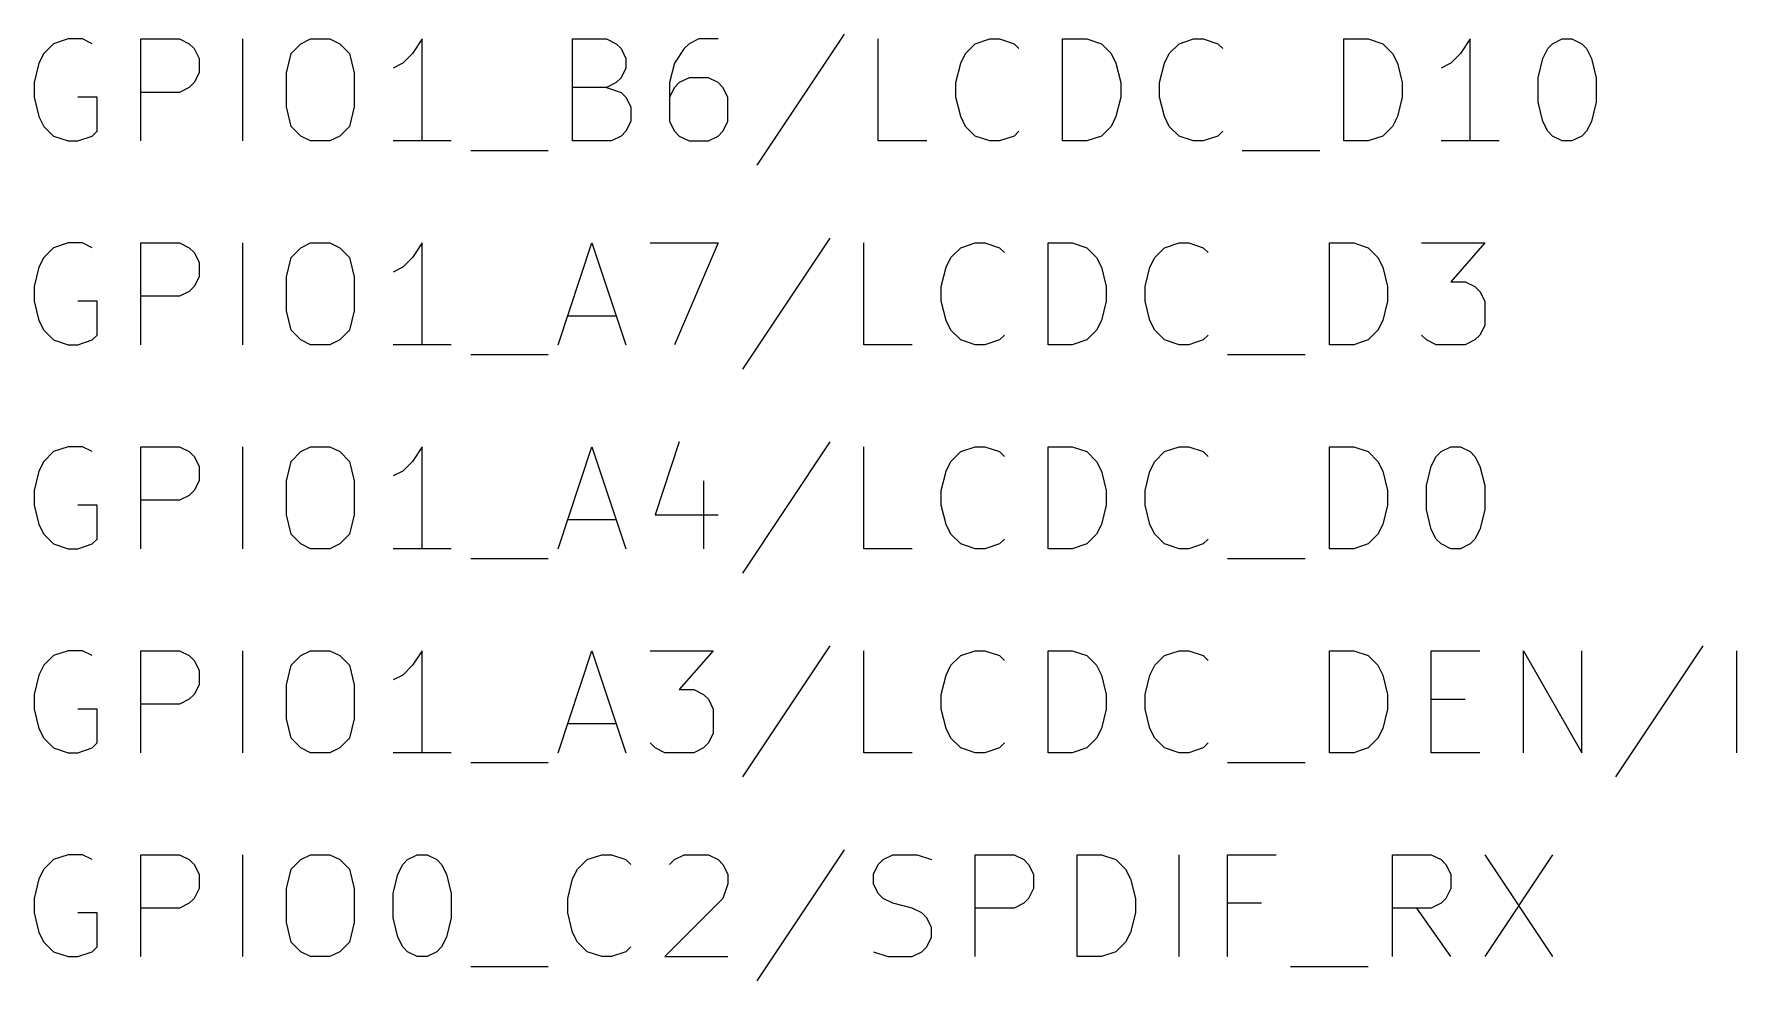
# Model space of a CAD drawing. Header units: millimetres. Extents: x 3 to 237, y -203 to -4.
# Drawn here: x 46.47 to 67.7, y -89.79 to -78 of the extents above; entities that cross this region are included whole.
import ezdxf

# ---------------------------------------------------------------- set-up
doc = ezdxf.new("R2010")
doc.units = ezdxf.units.MM
doc.layers.add('GREENSIXTYFIVE', color=129, linetype='CONTINUOUS')

msp = doc.modelspace()

# ---------------------------------------------------------------- linework, layer by layer
at = {"layer": 'GREENSIXTYFIVE', "linetype": 'CONTINUOUS'}
for p, q in [((46.8932, -78.0575), (46.7118, -78.118)), ((47.0746, -78.0575), (46.8932, -78.0575)), ((47.1956, -78.118), (47.0746, -78.0575)), ((47.8003, -79.3275), (47.8003, -78.0575)), ((47.8003, -78.0575), (48.2841, -78.0575)), ((48.2841, -78.0575), (48.4051, -78.118)), ((49.0703, -79.3275), (49.0703, -78.0575)), ((49.7961, -78.118), (49.917, -78.0575)), ((49.917, -78.0575), (50.1589, -78.0575)), ((50.1589, -78.0575), (50.2799, -78.118)), ((51.308, -78.0575), (51.1871, -78.239)), ((51.308, -79.3275), (51.308, -78.0575)), ((53.1827, -79.3275), (53.1827, -78.0575)), ((53.1827, -78.0575), (53.6061, -78.0575)), ((53.6061, -78.0575), (53.727, -78.118)), ((54.7551, -78.0575), (54.6342, -78.118)), ((54.997, -78.0575), (54.7551, -78.0575)), ((56.5694, -77.9971), (55.4808, -79.6299)), ((56.9927, -79.3275), (56.9927, -78.0575)), ((58.2023, -78.118), (58.3837, -78.0575)), ((58.3837, -78.0575), (58.5046, -78.0575)), ((58.5046, -78.0575), (58.6861, -78.118)), ((59.2908, -79.3275), (59.2908, -78.0575)), ((59.2908, -78.0575), (59.5932, -78.0575)), ((59.5932, -78.0575), (59.7746, -78.118)), ((60.7423, -78.118), (60.9237, -78.0575)), ((60.9237, -78.0575), (61.0446, -78.0575)), ((61.0446, -78.0575), (61.2261, -78.118)), ((62.7984, -79.3275), (62.7984, -78.0575)), ((62.7984, -78.0575), (63.1008, -78.0575)), ((63.1008, -78.0575), (63.2822, -78.118)), ((64.3708, -78.0575), (64.2499, -78.239)), ((64.3708, -79.3275), (64.3708, -78.0575)), ((65.3989, -78.118), (65.5198, -78.0575)), ((65.5198, -78.0575), (65.6408, -78.0575)), ((65.6408, -78.0575), (65.7617, -78.118)), ((46.5908, -78.239), (46.5303, -78.3599)), ((46.7118, -78.118), (46.5908, -78.239)), ((48.4051, -78.118), (48.4656, -78.1785)), ((48.4656, -78.1785), (48.526, -78.2994)), ((48.526, -78.2994), (48.526, -78.4809)), ((49.6147, -78.4809), (49.6751, -78.239)), ((49.6751, -78.239), (49.7961, -78.118)), ((50.2799, -78.118), (50.4008, -78.239)), ((50.4008, -78.239), (50.4613, -78.4809)), ((51.1871, -78.239), (51.0661, -78.3599)), ((53.727, -78.118), (53.7875, -78.1785)), ((53.7875, -78.1785), (53.848, -78.2994)), ((53.848, -78.2994), (53.848, -78.4204)), ((54.5737, -78.1785), (54.4527, -78.3599)), ((54.6342, -78.118), (54.5737, -78.1785)), ((58.0208, -78.3599), (58.0813, -78.239)), ((58.0813, -78.239), (58.2023, -78.118)), ((58.6861, -78.118), (58.7465, -78.1785)), ((59.7746, -78.118), (59.8956, -78.239)), ((59.8956, -78.239), (59.9561, -78.3599)), ((60.5608, -78.3599), (60.6213, -78.239)), ((60.6213, -78.239), (60.7423, -78.118)), ((61.2261, -78.118), (61.2865, -78.1785)), ((63.2822, -78.118), (63.4032, -78.239)), ((63.4032, -78.239), (63.4637, -78.3599)), ((64.2499, -78.239), (64.1289, -78.3599)), ((65.2175, -78.5413), (65.2779, -78.2994)), ((65.2779, -78.2994), (65.3384, -78.1785)), ((65.3384, -78.1785), (65.3989, -78.118)), ((65.7617, -78.118), (65.8222, -78.1785)), ((65.8222, -78.1785), (65.8827, -78.2994)), ((65.8827, -78.2994), (65.9432, -78.5413)), ((46.5303, -78.3599), (46.4699, -78.6018)), ((48.526, -78.4809), (48.4656, -78.6018)), ((49.6147, -78.9042), (49.6147, -78.4809)), ((50.4613, -78.4809), (50.4613, -78.9042)), ((51.0661, -78.3599), (50.9452, -78.4204)), ((53.848, -78.4204), (53.7875, -78.5413)), ((54.4527, -78.3599), (54.3923, -78.6018)), ((57.9604, -78.6018), (58.0208, -78.3599)), ((59.9561, -78.3599), (60.0165, -78.6018)), ((60.5004, -78.6018), (60.5608, -78.3599)), ((63.4637, -78.3599), (63.5241, -78.6018)), ((64.1289, -78.3599), (64.008, -78.4204)), ((46.4699, -78.6018), (46.4699, -78.7832)), ((48.2841, -78.7228), (47.8003, -78.7228)), ((48.4051, -78.6623), (48.2841, -78.7228)), ((48.4656, -78.6018), (48.4051, -78.6623)), ((53.6061, -78.6623), (53.1827, -78.6623)), ((53.727, -78.6018), (53.6061, -78.6623)), ((53.6061, -78.6623), (53.7875, -78.7228)), ((53.7875, -78.5413), (53.727, -78.6018)), ((53.7875, -78.7228), (53.848, -78.7832)), ((54.3923, -78.6018), (54.3923, -79.0856)), ((54.4527, -78.6623), (54.3923, -78.7832)), ((54.5132, -78.6018), (54.4527, -78.6623)), ((54.6342, -78.5413), (54.5132, -78.6018)), ((54.8761, -78.5413), (54.6342, -78.5413)), ((54.997, -78.6018), (54.8761, -78.5413)), ((55.0575, -78.6623), (54.997, -78.6018)), ((55.118, -78.7832), (55.0575, -78.6623)), ((57.9604, -78.7832), (57.9604, -78.6018)), ((60.0165, -78.6018), (60.0165, -78.7832)), ((60.5004, -78.7832), (60.5004, -78.6018)), ((63.5241, -78.6018), (63.5241, -78.7832)), ((65.2175, -78.8437), (65.2175, -78.5413)), ((65.9432, -78.5413), (65.9432, -78.8437)), ((46.4699, -78.7832), (46.5303, -79.0251)), ((47.256, -78.7832), (47.0141, -78.7832)), ((47.256, -79.2066), (47.256, -78.7832)), ((49.6751, -79.1461), (49.6147, -78.9042)), ((50.4613, -78.9042), (50.4008, -79.1461)), ((53.848, -78.7832), (53.9084, -78.9042)), ((53.9084, -78.9042), (53.9084, -79.0856)), ((55.118, -79.0856), (55.118, -78.7832)), ((58.0208, -79.0251), (57.9604, -78.7832)), ((60.0165, -78.7832), (59.9561, -79.0251)), ((60.5608, -79.0251), (60.5004, -78.7832)), ((63.5241, -78.7832), (63.4637, -79.0251)), ((65.2779, -79.0856), (65.2175, -78.8437)), ((65.9432, -78.8437), (65.8827, -79.0856)), ((46.5303, -79.0251), (46.5908, -79.1461)), ((46.5908, -79.1461), (46.7118, -79.2671)), ((49.7961, -79.2671), (49.6751, -79.1461)), ((50.4008, -79.1461), (50.2799, -79.2671)), ((53.9084, -79.0856), (53.848, -79.2066)), ((54.3923, -79.0856), (54.4527, -79.2066)), ((55.0575, -79.2066), (55.118, -79.0856)), ((58.0813, -79.1461), (58.0208, -79.0251)), ((58.2023, -79.2671), (58.0813, -79.1461)), ((59.8956, -79.1461), (59.7746, -79.2671)), ((59.9561, -79.0251), (59.8956, -79.1461)), ((60.6213, -79.1461), (60.5608, -79.0251)), ((60.7423, -79.2671), (60.6213, -79.1461)), ((63.4032, -79.1461), (63.2822, -79.2671)), ((63.4637, -79.0251), (63.4032, -79.1461)), ((65.3384, -79.2066), (65.2779, -79.0856)), ((65.8827, -79.0856), (65.8222, -79.2066)), ((46.7118, -79.2671), (46.8932, -79.3275)), ((46.8932, -79.3275), (47.0141, -79.3275)), ((47.0141, -79.3275), (47.1956, -79.2671)), ((47.1956, -79.2671), (47.256, -79.2066)), ((49.917, -79.3275), (49.7961, -79.2671)), ((50.1589, -79.3275), (49.917, -79.3275)), ((50.2799, -79.2671), (50.1589, -79.3275)), ((51.6709, -79.3275), (50.9452, -79.3275)), ((53.6665, -79.3275), (53.1827, -79.3275)), ((53.7875, -79.2671), (53.6665, -79.3275)), ((53.848, -79.2066), (53.7875, -79.2671)), ((54.4527, -79.2066), (54.5132, -79.2671)), ((54.5132, -79.2671), (54.6342, -79.3275)), ((54.6342, -79.3275), (54.8761, -79.3275)), ((54.8761, -79.3275), (54.997, -79.2671)), ((54.997, -79.2671), (55.0575, -79.2066)), ((57.5975, -79.3275), (56.9927, -79.3275)), ((58.3837, -79.3275), (58.2023, -79.2671)), ((58.5046, -79.3275), (58.3837, -79.3275)), ((58.6861, -79.2671), (58.5046, -79.3275)), ((58.7465, -79.2066), (58.6861, -79.2671)), ((59.5932, -79.3275), (59.2908, -79.3275)), ((59.7746, -79.2671), (59.5932, -79.3275)), ((60.9237, -79.3275), (60.7423, -79.2671)), ((61.0446, -79.3275), (60.9237, -79.3275)), ((61.2261, -79.2671), (61.0446, -79.3275)), ((61.2865, -79.2066), (61.2261, -79.2671)), ((63.1008, -79.3275), (62.7984, -79.3275)), ((63.2822, -79.2671), (63.1008, -79.3275)), ((64.7337, -79.3275), (64.008, -79.3275)), ((65.3989, -79.2671), (65.3384, -79.2066)), ((65.5198, -79.3275), (65.3989, -79.2671)), ((65.6408, -79.3275), (65.5198, -79.3275)), ((65.7617, -79.2671), (65.6408, -79.3275)), ((65.8222, -79.2066), (65.7617, -79.2671)), ((51.9128, -79.4485), (52.8804, -79.4485)), ((61.5285, -79.4485), (62.4961, -79.4485)), ((46.7118, -80.658), (46.5908, -80.779)), ((46.8932, -80.5975), (46.7118, -80.658)), ((47.0746, -80.5975), (46.8932, -80.5975)), ((47.1956, -80.658), (47.0746, -80.5975)), ((47.8003, -81.8675), (47.8003, -80.5975)), ((47.8003, -80.5975), (48.2841, -80.5975)), ((48.2841, -80.5975), (48.4051, -80.658)), ((48.4051, -80.658), (48.4656, -80.7185)), ((49.0703, -81.8675), (49.0703, -80.5975)), ((49.6751, -80.779), (49.7961, -80.658)), ((49.7961, -80.658), (49.917, -80.5975)), ((49.917, -80.5975), (50.1589, -80.5975)), ((50.1589, -80.5975), (50.2799, -80.658)), ((50.2799, -80.658), (50.4008, -80.779)), ((51.308, -80.5975), (51.1871, -80.779)), ((51.308, -81.8675), (51.308, -80.5975)), ((53.0013, -81.8675), (53.4246, -80.5975)), ((53.4246, -80.5975), (53.848, -81.8675)), ((54.1504, -80.5975), (54.997, -80.5975)), ((54.997, -80.5975), (54.4528, -81.8675)), ((56.388, -80.5371), (55.2994, -82.1699)), ((56.8113, -81.8675), (56.8113, -80.5975)), ((57.8999, -80.779), (58.0209, -80.658)), ((58.0209, -80.658), (58.2023, -80.5975)), ((58.2023, -80.5975), (58.3232, -80.5975)), ((58.3232, -80.5975), (58.5047, -80.658)), ((58.5047, -80.658), (58.5651, -80.7185)), ((59.1094, -81.8675), (59.1094, -80.5975)), ((59.1094, -80.5975), (59.4118, -80.5975)), ((59.4118, -80.5975), (59.5932, -80.658)), ((59.5932, -80.658), (59.7142, -80.779)), ((60.4399, -80.779), (60.5609, -80.658)), ((60.5609, -80.658), (60.7423, -80.5975)), ((60.7423, -80.5975), (60.8632, -80.5975)), ((60.8632, -80.5975), (61.0447, -80.658)), ((61.0447, -80.658), (61.1051, -80.7185)), ((62.617, -81.8675), (62.617, -80.5975)), ((62.617, -80.5975), (62.9194, -80.5975)), ((62.9194, -80.5975), (63.1008, -80.658)), ((63.1008, -80.658), (63.2218, -80.779)), ((63.7661, -80.5975), (64.5523, -80.5975)), ((64.5523, -80.5975), (64.1289, -81.0813)), ((46.5908, -80.779), (46.5303, -80.8999)), ((48.4656, -80.7185), (48.526, -80.8394)), ((48.526, -80.8394), (48.526, -81.0209)), ((49.6147, -81.0209), (49.6751, -80.779)), ((50.4008, -80.779), (50.4613, -81.0209)), ((51.1871, -80.779), (51.0661, -80.8999)), ((57.8394, -80.8999), (57.8999, -80.779)), ((59.7142, -80.779), (59.7747, -80.8999)), ((60.3794, -80.8999), (60.4399, -80.779)), ((63.2218, -80.779), (63.2823, -80.8999)), ((46.5303, -80.8999), (46.4699, -81.1418)), ((48.526, -81.0209), (48.4656, -81.1418)), ((49.6147, -81.4442), (49.6147, -81.0209)), ((50.4613, -81.0209), (50.4613, -81.4442)), ((51.0661, -80.8999), (50.9452, -80.9604)), ((57.779, -81.1418), (57.8394, -80.8999)), ((59.7747, -80.8999), (59.8351, -81.1418)), ((60.319, -81.1418), (60.3794, -80.8999)), ((63.2823, -80.8999), (63.3427, -81.1418)), ((64.1289, -81.0813), (64.3104, -81.0813)), ((64.3104, -81.0813), (64.4313, -81.1418)), ((46.4699, -81.1418), (46.4699, -81.3232)), ((48.2841, -81.2628), (47.8003, -81.2628)), ((48.4051, -81.2023), (48.2841, -81.2628)), ((48.4656, -81.1418), (48.4051, -81.2023)), ((57.779, -81.3232), (57.779, -81.1418)), ((59.8351, -81.1418), (59.8351, -81.3232)), ((60.319, -81.3232), (60.319, -81.1418)), ((63.3427, -81.1418), (63.3427, -81.3232)), ((64.4313, -81.1418), (64.4918, -81.2023)), ((64.4918, -81.2023), (64.5523, -81.3232)), ((46.4699, -81.3232), (46.5303, -81.5651)), ((47.256, -81.3232), (47.0141, -81.3232)), ((47.256, -81.7466), (47.256, -81.3232)), ((49.6751, -81.6861), (49.6147, -81.4442)), ((50.4613, -81.4442), (50.4008, -81.6861)), ((53.1223, -81.5047), (53.727, -81.5047)), ((57.8394, -81.5651), (57.779, -81.3232)), ((59.8351, -81.3232), (59.7747, -81.5651)), ((60.3794, -81.5651), (60.319, -81.3232)), ((63.3427, -81.3232), (63.2823, -81.5651)), ((64.5523, -81.3232), (64.5523, -81.6256)), ((46.5303, -81.5651), (46.5908, -81.6861)), ((46.5908, -81.6861), (46.7118, -81.8071)), ((49.7961, -81.8071), (49.6751, -81.6861)), ((50.4008, -81.6861), (50.2799, -81.8071)), ((57.8999, -81.6861), (57.8394, -81.5651)), ((58.0209, -81.8071), (57.8999, -81.6861)), ((59.7142, -81.6861), (59.5932, -81.8071)), ((59.7747, -81.5651), (59.7142, -81.6861)), ((60.4399, -81.6861), (60.3794, -81.5651)), ((60.5609, -81.8071), (60.4399, -81.6861)), ((63.2218, -81.6861), (63.1008, -81.8071)), ((63.2823, -81.5651), (63.2218, -81.6861)), ((64.5523, -81.6256), (64.4918, -81.7466)), ((46.7118, -81.8071), (46.8932, -81.8675)), ((46.8932, -81.8675), (47.0141, -81.8675)), ((47.0141, -81.8675), (47.1956, -81.8071)), ((47.1956, -81.8071), (47.256, -81.7466)), ((49.917, -81.8675), (49.7961, -81.8071)), ((50.1589, -81.8675), (49.917, -81.8675)), ((50.2799, -81.8071), (50.1589, -81.8675)), ((51.6709, -81.8675), (50.9452, -81.8675)), ((57.4161, -81.8675), (56.8113, -81.8675)), ((58.2023, -81.8675), (58.0209, -81.8071)), ((58.3232, -81.8675), (58.2023, -81.8675)), ((58.5047, -81.8071), (58.3232, -81.8675)), ((58.5651, -81.7466), (58.5047, -81.8071)), ((59.4118, -81.8675), (59.1094, -81.8675)), ((59.5932, -81.8071), (59.4118, -81.8675)), ((60.7423, -81.8675), (60.5609, -81.8071)), ((60.8632, -81.8675), (60.7423, -81.8675)), ((61.0447, -81.8071), (60.8632, -81.8675)), ((61.1051, -81.7466), (61.0447, -81.8071)), ((62.9194, -81.8675), (62.617, -81.8675)), ((63.1008, -81.8071), (62.9194, -81.8675)), ((63.8266, -81.8071), (63.7661, -81.7466)), ((63.9475, -81.8675), (63.8266, -81.8071)), ((64.3104, -81.8675), (63.9475, -81.8675)), ((64.4313, -81.8071), (64.3104, -81.8675)), ((64.4918, -81.7466), (64.4313, -81.8071)), ((51.9128, -81.9885), (52.8804, -81.9885)), ((61.3471, -81.9885), (62.3147, -81.9885)), ((46.7118, -83.198), (46.5908, -83.319)), ((46.8932, -83.1375), (46.7118, -83.198)), ((47.0746, -83.1375), (46.8932, -83.1375)), ((47.1956, -83.198), (47.0746, -83.1375)), ((47.8003, -84.4075), (47.8003, -83.1375)), ((47.8003, -83.1375), (48.2841, -83.1375)), ((48.2841, -83.1375), (48.4051, -83.198)), ((48.4051, -83.198), (48.4656, -83.2585)), ((49.0703, -84.4075), (49.0703, -83.1375)), ((49.6751, -83.319), (49.7961, -83.198)), ((49.7961, -83.198), (49.917, -83.1375)), ((49.917, -83.1375), (50.1589, -83.1375)), ((50.1589, -83.1375), (50.2799, -83.198)), ((50.2799, -83.198), (50.4008, -83.319)), ((51.308, -83.1375), (51.1871, -83.319)), ((51.308, -84.4075), (51.308, -83.1375)), ((53.0013, -84.4075), (53.4246, -83.1375)), ((53.4246, -83.1375), (53.848, -84.4075)), ((54.5132, -83.0771), (54.2109, -83.9842)), ((56.388, -83.0771), (55.2994, -84.7099)), ((56.8113, -84.4075), (56.8113, -83.1375)), ((57.8999, -83.319), (58.0209, -83.198)), ((58.0209, -83.198), (58.2023, -83.1375)), ((58.2023, -83.1375), (58.3232, -83.1375)), ((58.3232, -83.1375), (58.5047, -83.198)), ((58.5047, -83.198), (58.5651, -83.2585)), ((59.1094, -84.4075), (59.1094, -83.1375)), ((59.1094, -83.1375), (59.4118, -83.1375)), ((59.4118, -83.1375), (59.5932, -83.198)), ((59.5932, -83.198), (59.7142, -83.319)), ((60.4399, -83.319), (60.5609, -83.198)), ((60.5609, -83.198), (60.7423, -83.1375)), ((60.7423, -83.1375), (60.8632, -83.1375)), ((60.8632, -83.1375), (61.0447, -83.198)), ((61.0447, -83.198), (61.1051, -83.2585)), ((62.617, -84.4075), (62.617, -83.1375)), ((62.617, -83.1375), (62.9194, -83.1375)), ((62.9194, -83.1375), (63.1008, -83.198)), ((63.1008, -83.198), (63.2218, -83.319)), ((63.9475, -83.2585), (64.008, -83.198)), ((64.008, -83.198), (64.1289, -83.1375)), ((64.1289, -83.1375), (64.2499, -83.1375)), ((64.2499, -83.1375), (64.3708, -83.198)), ((64.3708, -83.198), (64.4313, -83.2585)), ((46.5908, -83.319), (46.5303, -83.4399)), ((48.4656, -83.2585), (48.526, -83.3794)), ((48.526, -83.3794), (48.526, -83.5609)), ((49.6147, -83.5609), (49.6751, -83.319)), ((50.4008, -83.319), (50.4613, -83.5609)), ((51.1871, -83.319), (51.0661, -83.4399)), ((57.8394, -83.4399), (57.8999, -83.319)), ((59.7142, -83.319), (59.7747, -83.4399)), ((60.3794, -83.4399), (60.4399, -83.319)), ((63.2218, -83.319), (63.2823, -83.4399)), ((63.8266, -83.6213), (63.887, -83.3794)), ((63.887, -83.3794), (63.9475, -83.2585)), ((64.4313, -83.2585), (64.4918, -83.3794)), ((64.4918, -83.3794), (64.5523, -83.6213)), ((46.5303, -83.4399), (46.4699, -83.6818)), ((48.526, -83.5609), (48.4656, -83.6818)), ((49.6147, -83.9842), (49.6147, -83.5609)), ((50.4613, -83.5609), (50.4613, -83.9842)), ((51.0661, -83.4399), (50.9452, -83.5004)), ((54.8156, -83.5609), (54.8156, -84.4075)), ((57.779, -83.6818), (57.8394, -83.4399)), ((59.7747, -83.4399), (59.8351, -83.6818)), ((60.319, -83.6818), (60.3794, -83.4399)), ((63.2823, -83.4399), (63.3427, -83.6818)), ((63.8266, -83.9237), (63.8266, -83.6213)), ((64.5523, -83.6213), (64.5523, -83.9237)), ((46.4699, -83.6818), (46.4699, -83.8632)), ((48.2841, -83.8028), (47.8003, -83.8028)), ((48.4051, -83.7423), (48.2841, -83.8028)), ((48.4656, -83.6818), (48.4051, -83.7423)), ((57.779, -83.8632), (57.779, -83.6818)), ((59.8351, -83.6818), (59.8351, -83.8632)), ((60.319, -83.8632), (60.319, -83.6818)), ((63.3427, -83.6818), (63.3427, -83.8632)), ((46.4699, -83.8632), (46.5303, -84.1051)), ((47.256, -83.8632), (47.0141, -83.8632)), ((47.256, -84.2866), (47.256, -83.8632)), ((49.6751, -84.2261), (49.6147, -83.9842)), ((50.4613, -83.9842), (50.4008, -84.2261)), ((53.1223, -84.0447), (53.727, -84.0447)), ((54.2109, -83.9842), (54.997, -83.9842)), ((57.8394, -84.1051), (57.779, -83.8632)), ((59.8351, -83.8632), (59.7747, -84.1051)), ((60.3794, -84.1051), (60.319, -83.8632)), ((63.3427, -83.8632), (63.2823, -84.1051)), ((63.887, -84.1656), (63.8266, -83.9237)), ((64.5523, -83.9237), (64.4918, -84.1656)), ((46.5303, -84.1051), (46.5908, -84.2261)), ((46.5908, -84.2261), (46.7118, -84.3471)), ((49.7961, -84.3471), (49.6751, -84.2261)), ((50.4008, -84.2261), (50.2799, -84.3471)), ((57.8999, -84.2261), (57.8394, -84.1051)), ((58.0209, -84.3471), (57.8999, -84.2261)), ((59.7142, -84.2261), (59.5932, -84.3471)), ((59.7747, -84.1051), (59.7142, -84.2261)), ((60.4399, -84.2261), (60.3794, -84.1051)), ((60.5609, -84.3471), (60.4399, -84.2261)), ((63.2218, -84.2261), (63.1008, -84.3471)), ((63.2823, -84.1051), (63.2218, -84.2261)), ((63.9475, -84.2866), (63.887, -84.1656)), ((64.4918, -84.1656), (64.4313, -84.2866)), ((46.7118, -84.3471), (46.8932, -84.4075)), ((46.8932, -84.4075), (47.0141, -84.4075)), ((47.0141, -84.4075), (47.1956, -84.3471)), ((47.1956, -84.3471), (47.256, -84.2866)), ((49.917, -84.4075), (49.7961, -84.3471)), ((50.1589, -84.4075), (49.917, -84.4075)), ((50.2799, -84.3471), (50.1589, -84.4075)), ((51.6709, -84.4075), (50.9452, -84.4075)), ((57.4161, -84.4075), (56.8113, -84.4075)), ((58.2023, -84.4075), (58.0209, -84.3471)), ((58.3232, -84.4075), (58.2023, -84.4075)), ((58.5047, -84.3471), (58.3232, -84.4075)), ((58.5651, -84.2866), (58.5047, -84.3471)), ((59.4118, -84.4075), (59.1094, -84.4075)), ((59.5932, -84.3471), (59.4118, -84.4075)), ((60.7423, -84.4075), (60.5609, -84.3471)), ((60.8632, -84.4075), (60.7423, -84.4075)), ((61.0447, -84.3471), (60.8632, -84.4075)), ((61.1051, -84.2866), (61.0447, -84.3471)), ((62.9194, -84.4075), (62.617, -84.4075)), ((63.1008, -84.3471), (62.9194, -84.4075)), ((64.008, -84.3471), (63.9475, -84.2866)), ((64.1289, -84.4075), (64.008, -84.3471)), ((64.2499, -84.4075), (64.1289, -84.4075)), ((64.3708, -84.3471), (64.2499, -84.4075)), ((64.4313, -84.2866), (64.3708, -84.3471)), ((51.9128, -84.5285), (52.8804, -84.5285)), ((61.3471, -84.5285), (62.3147, -84.5285)), ((46.7118, -85.738), (46.5908, -85.859)), ((46.8932, -85.6775), (46.7118, -85.738)), ((47.0746, -85.6775), (46.8932, -85.6775)), ((47.1956, -85.738), (47.0746, -85.6775)), ((47.8003, -86.9475), (47.8003, -85.6775)), ((47.8003, -85.6775), (48.2841, -85.6775)), ((48.2841, -85.6775), (48.4051, -85.738)), ((48.4051, -85.738), (48.4656, -85.7985)), ((49.0703, -86.9475), (49.0703, -85.6775)), ((49.6751, -85.859), (49.7961, -85.738)), ((49.7961, -85.738), (49.917, -85.6775)), ((49.917, -85.6775), (50.1589, -85.6775)), ((50.1589, -85.6775), (50.2799, -85.738)), ((50.2799, -85.738), (50.4008, -85.859)), ((51.308, -85.6775), (51.1871, -85.859)), ((51.308, -86.9475), (51.308, -85.6775)), ((53.0013, -86.9475), (53.4246, -85.6775)), ((53.4246, -85.6775), (53.848, -86.9475)), ((54.1504, -85.6775), (54.9366, -85.6775)), ((54.9366, -85.6775), (54.5132, -86.1613)), ((56.388, -85.6171), (55.2994, -87.2499)), ((56.8113, -86.9475), (56.8113, -85.6775)), ((57.8999, -85.859), (58.0209, -85.738)), ((58.0209, -85.738), (58.2023, -85.6775)), ((58.2023, -85.6775), (58.3232, -85.6775)), ((58.3232, -85.6775), (58.5047, -85.738)), ((58.5047, -85.738), (58.5651, -85.7985)), ((59.1094, -86.9475), (59.1094, -85.6775)), ((59.1094, -85.6775), (59.4118, -85.6775)), ((59.4118, -85.6775), (59.5932, -85.738)), ((59.5932, -85.738), (59.7142, -85.859)), ((60.4399, -85.859), (60.5609, -85.738)), ((60.5609, -85.738), (60.7423, -85.6775)), ((60.7423, -85.6775), (60.8632, -85.6775)), ((60.8632, -85.6775), (61.0447, -85.738)), ((61.0447, -85.738), (61.1051, -85.7985)), ((62.617, -86.9475), (62.617, -85.6775)), ((62.617, -85.6775), (62.9194, -85.6775)), ((62.9194, -85.6775), (63.1008, -85.738)), ((63.1008, -85.738), (63.2218, -85.859)), ((63.887, -86.9475), (63.887, -85.6775)), ((63.887, -85.6775), (64.4918, -85.6775)), ((65.036, -86.9475), (65.036, -85.6775)), ((65.036, -85.6775), (65.7617, -86.9475)), ((65.7617, -86.9475), (65.7617, -85.6775)), ((67.2737, -85.6171), (66.1851, -87.2499)), ((67.697, -86.9475), (67.697, -85.6775)), ((46.5908, -85.859), (46.5303, -85.9799)), ((48.4656, -85.7985), (48.526, -85.9194)), ((48.526, -85.9194), (48.526, -86.1009)), ((49.6147, -86.1009), (49.6751, -85.859)), ((50.4008, -85.859), (50.4613, -86.1009)), ((51.1871, -85.859), (51.0661, -85.9799)), ((57.8394, -85.9799), (57.8999, -85.859)), ((59.7142, -85.859), (59.7747, -85.9799)), ((60.3794, -85.9799), (60.4399, -85.859)), ((63.2218, -85.859), (63.2823, -85.9799)), ((46.5303, -85.9799), (46.4699, -86.2218)), ((48.526, -86.1009), (48.4656, -86.2218)), ((49.6147, -86.5242), (49.6147, -86.1009)), ((50.4613, -86.1009), (50.4613, -86.5242)), ((51.0661, -85.9799), (50.9452, -86.0404)), ((54.5132, -86.1613), (54.6947, -86.1613)), ((54.6947, -86.1613), (54.8156, -86.2218)), ((57.779, -86.2218), (57.8394, -85.9799)), ((59.7747, -85.9799), (59.8351, -86.2218)), ((60.319, -86.2218), (60.3794, -85.9799)), ((63.2823, -85.9799), (63.3427, -86.2218)), ((46.4699, -86.2218), (46.4699, -86.4032)), ((48.2841, -86.3428), (47.8003, -86.3428)), ((48.4051, -86.2823), (48.2841, -86.3428)), ((48.4656, -86.2218), (48.4051, -86.2823)), ((54.8156, -86.2218), (54.8761, -86.2823)), ((54.8761, -86.2823), (54.9366, -86.4032)), ((57.779, -86.4032), (57.779, -86.2218)), ((59.8351, -86.2218), (59.8351, -86.4032)), ((60.319, -86.4032), (60.319, -86.2218)), ((63.3427, -86.2218), (63.3427, -86.4032)), ((63.887, -86.2823), (64.3104, -86.2823)), ((46.4699, -86.4032), (46.5303, -86.6451)), ((47.256, -86.4032), (47.0141, -86.4032)), ((47.256, -86.8266), (47.256, -86.4032)), ((49.6751, -86.7661), (49.6147, -86.5242)), ((50.4613, -86.5242), (50.4008, -86.7661)), ((53.1223, -86.5847), (53.727, -86.5847)), ((54.9366, -86.4032), (54.9366, -86.7056)), ((57.8394, -86.6451), (57.779, -86.4032)), ((59.8351, -86.4032), (59.7747, -86.6451)), ((60.3794, -86.6451), (60.319, -86.4032)), ((63.3427, -86.4032), (63.2823, -86.6451)), ((46.5303, -86.6451), (46.5908, -86.7661)), ((46.5908, -86.7661), (46.7118, -86.8871)), ((49.7961, -86.8871), (49.6751, -86.7661)), ((50.4008, -86.7661), (50.2799, -86.8871)), ((54.9366, -86.7056), (54.8761, -86.8266)), ((57.8999, -86.7661), (57.8394, -86.6451)), ((58.0209, -86.8871), (57.8999, -86.7661)), ((59.7142, -86.7661), (59.5932, -86.8871)), ((59.7747, -86.6451), (59.7142, -86.7661)), ((60.4399, -86.7661), (60.3794, -86.6451)), ((60.5609, -86.8871), (60.4399, -86.7661)), ((63.2218, -86.7661), (63.1008, -86.8871)), ((63.2823, -86.6451), (63.2218, -86.7661)), ((46.7118, -86.8871), (46.8932, -86.9475)), ((46.8932, -86.9475), (47.0141, -86.9475)), ((47.0141, -86.9475), (47.1956, -86.8871)), ((47.1956, -86.8871), (47.256, -86.8266)), ((49.917, -86.9475), (49.7961, -86.8871)), ((50.1589, -86.9475), (49.917, -86.9475)), ((50.2799, -86.8871), (50.1589, -86.9475)), ((51.6709, -86.9475), (50.9452, -86.9475)), ((54.2109, -86.8871), (54.1504, -86.8266)), ((54.3318, -86.9475), (54.2109, -86.8871)), ((54.6947, -86.9475), (54.3318, -86.9475)), ((54.8156, -86.8871), (54.6947, -86.9475)), ((54.8761, -86.8266), (54.8156, -86.8871)), ((57.4161, -86.9475), (56.8113, -86.9475)), ((58.2023, -86.9475), (58.0209, -86.8871)), ((58.3232, -86.9475), (58.2023, -86.9475)), ((58.5047, -86.8871), (58.3232, -86.9475)), ((58.5651, -86.8266), (58.5047, -86.8871)), ((59.4118, -86.9475), (59.1094, -86.9475)), ((59.5932, -86.8871), (59.4118, -86.9475)), ((60.7423, -86.9475), (60.5609, -86.8871)), ((60.8632, -86.9475), (60.7423, -86.9475)), ((61.0447, -86.8871), (60.8632, -86.9475)), ((61.1051, -86.8266), (61.0447, -86.8871)), ((62.9194, -86.9475), (62.617, -86.9475)), ((63.1008, -86.8871), (62.9194, -86.9475)), ((64.4918, -86.9475), (63.887, -86.9475)), ((51.9128, -87.0685), (52.8804, -87.0685)), ((61.3471, -87.0685), (62.3147, -87.0685)), ((46.7118, -88.278), (46.5908, -88.399)), ((46.8932, -88.2175), (46.7118, -88.278)), ((47.0746, -88.2175), (46.8932, -88.2175)), ((47.1956, -88.278), (47.0746, -88.2175)), ((47.8003, -89.4875), (47.8003, -88.2175)), ((47.8003, -88.2175), (48.2841, -88.2175)), ((48.2841, -88.2175), (48.4051, -88.278)), ((48.4051, -88.278), (48.4656, -88.3385)), ((49.0703, -89.4875), (49.0703, -88.2175)), ((49.6751, -88.399), (49.7961, -88.278)), ((49.7961, -88.278), (49.917, -88.2175)), ((49.917, -88.2175), (50.1589, -88.2175)), ((50.1589, -88.2175), (50.2799, -88.278)), ((50.2799, -88.278), (50.4008, -88.399)), ((51.0661, -88.3385), (51.1266, -88.278)), ((51.1266, -88.278), (51.2475, -88.2175)), ((51.2475, -88.2175), (51.3685, -88.2175)), ((51.3685, -88.2175), (51.4894, -88.278)), ((51.4894, -88.278), (51.5499, -88.3385)), ((53.2432, -88.399), (53.3642, -88.278)), ((53.3642, -88.278), (53.5456, -88.2175)), ((53.5456, -88.2175), (53.6665, -88.2175)), ((53.6665, -88.2175), (53.848, -88.278)), ((53.848, -88.278), (53.9084, -88.3385)), ((54.3923, -88.3385), (54.4527, -88.278)), ((54.4527, -88.278), (54.5737, -88.2175)), ((54.5737, -88.2175), (54.8761, -88.2175)), ((54.8761, -88.2175), (54.997, -88.278)), ((54.997, -88.278), (55.0575, -88.3385)), ((56.5694, -88.1571), (55.4808, -89.7899)), ((56.9927, -88.3385), (57.0532, -88.278)), ((57.0532, -88.278), (57.1742, -88.2175)), ((57.1742, -88.2175), (57.4765, -88.2175)), ((57.4765, -88.2175), (57.658, -88.278)), ((58.2022, -89.4875), (58.2022, -88.2175)), ((58.2022, -88.2175), (58.686, -88.2175)), ((58.686, -88.2175), (58.807, -88.278)), ((58.807, -88.278), (58.8675, -88.3385)), ((59.4722, -89.4875), (59.4722, -88.2175)), ((59.4722, -88.2175), (59.7746, -88.2175)), ((59.7746, -88.2175), (59.956, -88.278)), ((59.956, -88.278), (60.077, -88.399)), ((60.7422, -89.4875), (60.7422, -88.2175)), ((61.347, -89.4875), (61.347, -88.2175)), ((61.347, -88.2175), (61.9518, -88.2175)), ((63.4032, -89.4875), (63.4032, -88.2175)), ((63.4032, -88.2175), (63.887, -88.2175)), ((63.887, -88.2175), (64.008, -88.278)), ((64.008, -88.278), (64.0685, -88.3385)), ((64.5523, -88.2175), (65.3989, -89.4875)), ((65.3989, -88.2175), (64.5523, -89.4875)), ((46.5908, -88.399), (46.5303, -88.5199)), ((48.4656, -88.3385), (48.526, -88.4594)), ((48.526, -88.4594), (48.526, -88.6409)), ((49.6147, -88.6409), (49.6751, -88.399)), ((50.4008, -88.399), (50.4613, -88.6409)), ((50.9452, -88.7013), (51.0056, -88.4594)), ((51.0056, -88.4594), (51.0661, -88.3385)), ((51.5499, -88.3385), (51.6104, -88.4594)), ((51.6104, -88.4594), (51.6709, -88.7013)), ((53.1827, -88.5199), (53.2432, -88.399)), ((55.0575, -88.3385), (55.118, -88.4594)), ((55.118, -88.4594), (55.118, -88.5804)), ((56.9323, -88.4594), (56.9927, -88.3385)), ((56.9323, -88.5804), (56.9323, -88.4594)), ((58.8675, -88.3385), (58.9279, -88.4594)), ((58.9279, -88.4594), (58.9279, -88.6409)), ((60.077, -88.399), (60.1375, -88.5199)), ((64.0685, -88.3385), (64.1289, -88.4594)), ((64.1289, -88.4594), (64.1289, -88.6409)), ((46.5303, -88.5199), (46.4699, -88.7618)), ((48.526, -88.6409), (48.4656, -88.7618)), ((49.6147, -89.0642), (49.6147, -88.6409)), ((50.4613, -88.6409), (50.4613, -89.0642)), ((50.9452, -89.0037), (50.9452, -88.7013)), ((51.6709, -88.7013), (51.6709, -89.0037)), ((53.1223, -88.7618), (53.1827, -88.5199)), ((55.118, -88.5804), (55.0575, -88.7618)), ((56.9927, -88.7013), (56.9323, -88.5804)), ((57.0532, -88.7618), (56.9927, -88.7013)), ((58.9279, -88.6409), (58.8675, -88.7618)), ((60.1375, -88.5199), (60.1979, -88.7618)), ((64.1289, -88.6409), (64.0685, -88.7618)), ((46.4699, -88.7618), (46.4699, -88.9432)), ((48.2841, -88.8828), (47.8003, -88.8828)), ((48.4051, -88.8223), (48.2841, -88.8828)), ((48.4656, -88.7618), (48.4051, -88.8223)), ((53.1223, -88.9432), (53.1223, -88.7618)), ((55.0575, -88.7618), (54.3318, -89.4875)), ((57.1742, -88.8223), (57.0532, -88.7618)), ((57.4161, -88.8828), (57.1742, -88.8223)), ((57.537, -88.9432), (57.4161, -88.8828)), ((58.686, -88.8828), (58.2022, -88.8828)), ((58.807, -88.8223), (58.686, -88.8828)), ((58.8675, -88.7618), (58.807, -88.8223)), ((60.1979, -88.7618), (60.1979, -88.9432)), ((61.7704, -88.8223), (61.347, -88.8223)), ((63.887, -88.8828), (63.4032, -88.8828)), ((64.1289, -89.4875), (63.7056, -88.8828)), ((64.008, -88.8223), (63.887, -88.8828)), ((64.0685, -88.7618), (64.008, -88.8223)), ((46.4699, -88.9432), (46.5303, -89.1851)), ((47.256, -88.9432), (47.0141, -88.9432)), ((47.256, -89.3666), (47.256, -88.9432)), ((49.6751, -89.3061), (49.6147, -89.0642)), ((50.4613, -89.0642), (50.4008, -89.3061)), ((51.0056, -89.2456), (50.9452, -89.0037)), ((51.6709, -89.0037), (51.6104, -89.2456)), ((53.1827, -89.1851), (53.1223, -88.9432)), ((57.5975, -89.0037), (57.537, -88.9432)), ((57.658, -89.1247), (57.5975, -89.0037)), ((57.658, -89.2456), (57.658, -89.1247)), ((60.1979, -88.9432), (60.1375, -89.1851)), ((46.5303, -89.1851), (46.5908, -89.3061)), ((46.5908, -89.3061), (46.7118, -89.4271)), ((49.7961, -89.4271), (49.6751, -89.3061)), ((50.4008, -89.3061), (50.2799, -89.4271)), ((51.0661, -89.3666), (51.0056, -89.2456)), ((51.6104, -89.2456), (51.5499, -89.3666)), ((53.2432, -89.3061), (53.1827, -89.1851)), ((53.3642, -89.4271), (53.2432, -89.3061)), ((57.5975, -89.3666), (57.658, -89.2456)), ((60.077, -89.3061), (59.956, -89.4271)), ((60.1375, -89.1851), (60.077, -89.3061)), ((46.7118, -89.4271), (46.8932, -89.4875)), ((46.8932, -89.4875), (47.0141, -89.4875)), ((47.0141, -89.4875), (47.1956, -89.4271)), ((47.1956, -89.4271), (47.256, -89.3666)), ((49.917, -89.4875), (49.7961, -89.4271)), ((50.1589, -89.4875), (49.917, -89.4875)), ((50.2799, -89.4271), (50.1589, -89.4875)), ((51.1266, -89.4271), (51.0661, -89.3666)), ((51.2475, -89.4875), (51.1266, -89.4271)), ((51.3685, -89.4875), (51.2475, -89.4875)), ((51.4894, -89.4271), (51.3685, -89.4875)), ((51.5499, -89.3666), (51.4894, -89.4271)), ((53.5456, -89.4875), (53.3642, -89.4271)), ((53.6665, -89.4875), (53.5456, -89.4875)), ((53.848, -89.4271), (53.6665, -89.4875)), ((53.9084, -89.3666), (53.848, -89.4271)), ((54.3318, -89.4875), (55.118, -89.4875)), ((56.9323, -89.4271), (57.1137, -89.4875)), ((57.1137, -89.4875), (57.4161, -89.4875)), ((57.4161, -89.4875), (57.537, -89.4271)), ((57.537, -89.4271), (57.5975, -89.3666)), ((59.7746, -89.4875), (59.4722, -89.4875)), ((59.956, -89.4271), (59.7746, -89.4875)), ((51.9128, -89.6085), (52.8804, -89.6085)), ((62.1333, -89.6085), (63.1009, -89.6085))]:
    msp.add_line(p, q, dxfattribs=at)

doc.saveas('drawing.dxf')
